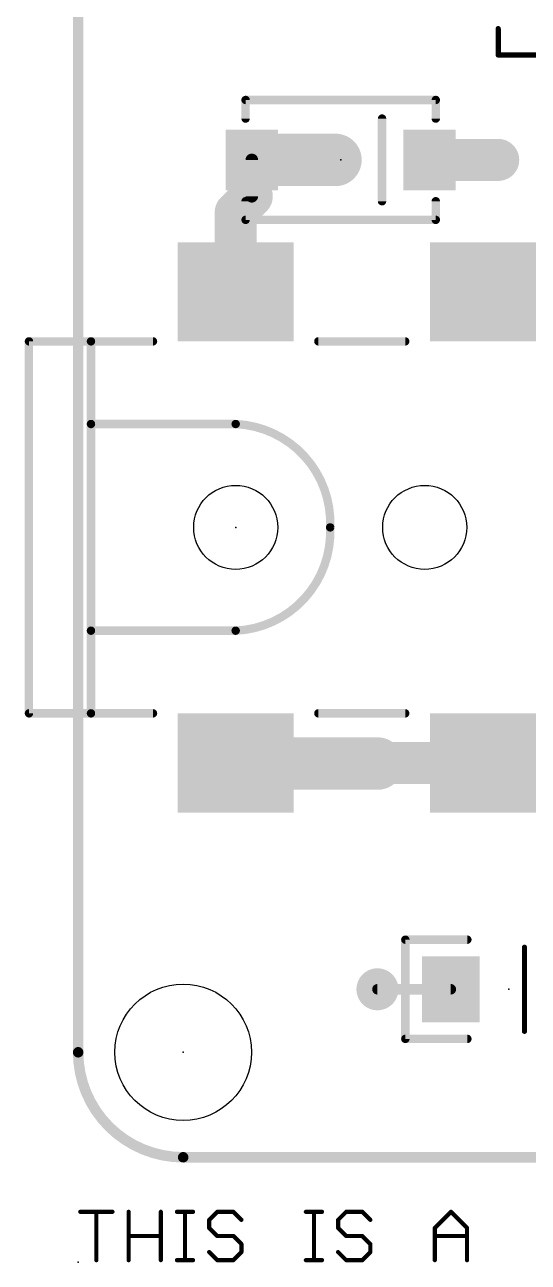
# Model space of a CAD drawing. Extents: x -27 to 95, y -17 to 50.
# Drawn here: x -1.29 to 10.89, y -2.54 to 27.4 of the extents above; entities that cross this region are included whole.
import ezdxf

# ---------------------------------------------------------------- set-up
doc = ezdxf.new("R2010")
doc.units = 0
for name, color, linetype in [('1', 12, 'CONTINUOUS'), ('16', 132, 'CONTINUOUS'), ('18', 110, 'CONTINUOUS'), ('20', 53, 'CONTINUOUS'), ('21', 41, 'CONTINUOUS'), ('23', 53, 'CONTINUOUS'), ('51', 53, 'CONTINUOUS')]:
    doc.layers.add(name, color=color, linetype=linetype)

# ---------------------------------------------------------------- blocks, each defined once
blk = doc.blocks.new('RECT')
blk.add_solid([(-0.5, -0.5), (0.5, -0.5), (-0.5, 0.5), (0.5, 0.5)])
blk = doc.blocks.new('ROUNDV')
at = {"const_width": 0.5}
blk.add_lwpolyline([(0, -0.25, 1), (0, 0.25, 1), (0, -0.25)], format="xyb", dxfattribs=at)

msp = doc.modelspace()

# ---------------------------------------------------------------- linework, layer by layer
at = {"layer": '1'}
for points, const_width in [([(0, 2.54), (0, 46.99)], 0.254), ([(4.2, 24.13), (6.223, 24.13)], 1.27), ([(8.5, 24.13), (10.16, 24.13)], 1.016), ([(4.2, 24.13), (4.2, 23.25)], 0.3048), ([(4.2, 23.25), (3.81, 22.86)], 1.016), ([(3.81, 22.86), (3.81, 20.94)], 1.016), ([(3.825, 9.525), (3.81, 9.54)], 1.27), ([(7.239, 9.525), (3.825, 9.525)], 1.27), ([(7.254, 9.54), (7.239, 9.525)], 1.016), ([(9.91, 9.54), (7.254, 9.54)], 1.016), ([(9.91, 9.54), (12.558, 9.54)], 1.016), ([(9.014, 4.064), (7.239, 4.064)], 0.254), ([(91.44, 0), (2.54, 0)], 0.254)]:
    msp.add_lwpolyline(points, dxfattribs=dict(at, const_width=const_width))
for points, const_width in [([(4.2, 24.4475, 1), (4.2, 23.8125)], 0.635), ([(6.223, 23.8125, 1), (6.223, 24.4475)], 0.635), ([(8.5, 24.384, 1), (8.5, 23.876)], 0.508), ([(10.16, 23.876, 1), (10.16, 24.384)], 0.508), ([(4.2762, 24.13, 1), (4.1238, 24.13)], 0.1524), ([(4.3796, 23.0704, 1), (4.0204, 23.4296)], 0.508), ([(4.064, 22.86, 1), (3.556, 22.86)], 0.508), ([(3.6304, 23.0396, 1), (3.9896, 22.6804)], 0.508), ([(4.1238, 23.25, 1), (4.2762, 23.25)], 0.1524), ([(3.556, 20.94, 1), (4.064, 20.94)], 0.508), ([(4.0345, 9.7645, 1), (3.5855, 9.3155)], 0.635), ([(3.825, 9.8425, 1), (3.825, 9.2075)], 0.635), ([(3.6005, 9.3005, 1), (4.0495, 9.7495)], 0.635), ([(7.0594, 9.7046, 1), (7.4186, 9.3454)], 0.508), ([(7.254, 9.794, 1), (7.254, 9.286)], 0.508), ([(7.4336, 9.3604, 1), (7.0744, 9.7196)], 0.508), ([(7.239, 9.2075, 1), (7.239, 9.8425)], 0.635), ([(9.91, 9.794, 1), (9.91, 9.286)], 0.508), ([(9.91, 9.286, 1), (9.91, 9.794)], 0.508), ([(7.239, 4.1275, 1), (7.239, 4.0005)], 0.127), ([(9.014, 4.0005, 1), (9.014, 4.1275)], 0.127), ([(0, 2.54, 0.4142), (2.54, 0)], 0.254), ([(0.0635, 2.54, 1), (-0.0635, 2.54)], 0.127), ([(-0.0635, 2.54, 1), (0.0635, 2.54)], 0.127), ([(2.54, 0.0635, 1), (2.54, -0.0635)], 0.127), ([(2.54, -0.0635, 1), (2.54, 0.0635)], 0.127)]:
    msp.add_lwpolyline(points, format="xyb", dxfattribs=dict(at, const_width=const_width))
at = {"layer": '16', "const_width": 0.254}
for points in [[(0, 2.54), (0, 46.99)], [(91.44, 0), (2.54, 0)]]:
    msp.add_lwpolyline(points, dxfattribs=at)
at = {"layer": '16'}
for points, const_width in [([(0, 2.54, 0.4142), (2.54, 0)], 0.254), ([(0.0635, 2.54, 1), (-0.0635, 2.54)], 0.127), ([(-0.0635, 2.54, 1), (0.0635, 2.54)], 0.127), ([(2.54, 0.0635, 1), (2.54, -0.0635)], 0.127), ([(2.54, -0.0635, 1), (2.54, 0.0635)], 0.127)]:
    msp.add_lwpolyline(points, format="xyb", dxfattribs=dict(at, const_width=const_width))
at = {"layer": '20', "const_width": 0.254}
for points in [[(0, 46.99), (0, 2.54)], [(2.54, 0), (91.44, 0)]]:
    msp.add_lwpolyline(points, dxfattribs=at)
at = {"layer": '20'}
for points, const_width in [([(0, 2.54, 0.4142), (2.54, 0)], 0.254), ([(0.0635, 2.54, 1), (-0.0635, 2.54)], 0.127), ([(-0.0635, 2.54, 1), (0.0635, 2.54)], 0.127), ([(2.54, 0.0635, 1), (2.54, -0.0635)], 0.127), ([(2.54, -0.0635, 1), (2.54, 0.0635)], 0.127)]:
    msp.add_lwpolyline(points, format="xyb", dxfattribs=dict(at, const_width=const_width))
for centre, radius in [((3.81, 15.24), 1.016), ((8.382, 15.24), 1.016), ((2.54, 2.54), 1.651)]:
    msp.add_circle(centre, radius, dxfattribs=at)
at = {"layer": '21'}
for points, const_width in [([(10.1918, 27.305, 1), (10.1282, 27.305)], 0.0635), ([(10.1282, 26.67, 1), (10.1918, 26.67)], 0.0635), ([(10.16, 26.7018, 1), (10.16, 26.6383)], 0.0635), ([(4.1008, 25.58, 1), (3.9992, 25.58)], 0.1016), ([(4.05, 25.6308, 1), (4.05, 25.5292)], 0.1016), ([(8.7008, 25.58, 1), (8.5992, 25.58)], 0.1016), ([(8.65, 25.5292, 1), (8.65, 25.6308)], 0.1016), ([(3.9992, 25.13, 1), (4.1008, 25.13)], 0.1016), ([(7.4008, 25.13, 1), (7.2992, 25.13)], 0.1016), ([(8.5992, 25.13, 1), (8.7008, 25.13)], 0.1016), ([(4.1008, 23.13, 1), (3.9992, 23.13)], 0.1016), ([(7.2992, 23.13, 1), (7.4008, 23.13)], 0.1016), ([(8.7008, 23.13, 1), (8.5992, 23.13)], 0.1016), ([(4.05, 22.7308, 1), (4.05, 22.6292)], 0.1016), ([(8.65, 22.6292, 1), (8.65, 22.7308)], 0.1016), ([(3.9992, 22.68, 1), (4.1008, 22.68)], 0.1016), ([(8.5992, 22.68, 1), (8.7008, 22.68)], 0.1016), ([(0.3608, 19.74, 1), (0.2592, 19.74)], 0.1016), ([(0.31, 19.7908, 1), (0.31, 19.6892)], 0.1016), ([(1.81, 19.6892, 1), (1.81, 19.7908)], 0.1016), ([(5.81, 19.7908, 1), (5.81, 19.6892)], 0.1016), ([(7.91, 19.6892, 1), (7.91, 19.7908)], 0.1016), ([(0.3608, 17.74, 1), (0.2592, 17.74)], 0.1016), ([(0.31, 17.7908, 1), (0.31, 17.6892)], 0.1016), ([(0.2592, 17.74, 1), (0.3608, 17.74)], 0.1016), ([(6.096, 15.24, 0.4142), (3.81, 17.74)], 0.2032), ([(3.8123, 17.7907, 1), (3.8077, 17.6893)], 0.1016), ([(3.81, 17.6892, 1), (3.81, 17.7908)], 0.1016), ([(3.81, 12.74, 0.4142), (6.096, 15.24)], 0.2032), ([(6.1467, 15.2423, 1), (6.0453, 15.2377)], 0.1016), ([(6.0453, 15.2423, 1), (6.1467, 15.2377)], 0.1016), ([(0.3608, 12.74, 1), (0.2592, 12.74)], 0.1016), ([(0.31, 12.7908, 1), (0.31, 12.6892)], 0.1016), ([(0.2592, 12.74, 1), (0.3608, 12.74)], 0.1016), ([(3.8077, 12.7907, 1), (3.8123, 12.6893)], 0.1016), ([(3.81, 12.6892, 1), (3.81, 12.7908)], 0.1016), ([(0.31, 10.7908, 1), (0.31, 10.6892)], 0.1016), ([(0.2592, 10.74, 1), (0.3608, 10.74)], 0.1016), ([(1.81, 10.6892, 1), (1.81, 10.7908)], 0.1016), ([(5.81, 10.7908, 1), (5.81, 10.6892)], 0.1016), ([(7.91, 10.6892, 1), (7.91, 10.7908)], 0.1016), ([(7.9648, 5.264, 1), (7.8632, 5.264)], 0.1016), ([(7.914, 5.3148, 1), (7.914, 5.2132)], 0.1016), ([(9.414, 5.2132, 1), (9.414, 5.3148)], 0.1016), ([(10.8268, 5.08, 1), (10.7632, 5.08)], 0.0635), ([(10.7632, 3.048, 1), (10.8268, 3.048)], 0.0635), ([(7.914, 2.9148, 1), (7.914, 2.8132)], 0.1016), ([(7.8632, 2.864, 1), (7.9648, 2.864)], 0.1016), ([(9.414, 2.8132, 1), (9.414, 2.9148)], 0.1016)]:
    msp.add_lwpolyline(points, format="xyb", dxfattribs=dict(at, const_width=const_width))
for points, const_width in [([(10.16, 26.67), (10.16, 27.305)], 0.127), ([(15.24, 26.67), (10.16, 26.67)], 0.127), ([(4.05, 25.13), (4.05, 25.58)], 0.2032), ([(4.05, 25.58), (8.65, 25.58)], 0.2032), ([(8.65, 25.58), (8.65, 25.13)], 0.2032), ([(7.35, 25.13), (7.35, 23.13)], 0.2032), ([(4.05, 22.68), (4.05, 23.13)], 0.2032), ([(8.65, 23.13), (8.65, 22.68)], 0.2032), ([(8.65, 22.68), (4.05, 22.68)], 0.2032), ([(0.31, 19.74), (0.31, 17.74)], 0.2032), ([(0.31, 19.74), (1.81, 19.74)], 0.2032), ([(5.81, 19.74), (7.91, 19.74)], 0.2032), ([(0.31, 17.74), (0.31, 12.74)], 0.2032), ([(0.31, 17.74), (3.81, 17.74)], 0.2032), ([(0.31, 12.74), (0.31, 10.74)], 0.2032), ([(3.81, 12.74), (0.31, 12.74)], 0.2032), ([(1.81, 10.74), (0.31, 10.74)], 0.2032), ([(7.91, 10.74), (5.81, 10.74)], 0.2032), ([(7.914, 2.864), (7.914, 5.264)], 0.2032), ([(7.914, 5.264), (9.414, 5.264)], 0.2032), ([(10.795, 5.08), (10.795, 3.048)], 0.127), ([(9.414, 2.864), (7.914, 2.864)], 0.2032)]:
    msp.add_lwpolyline(points, dxfattribs=dict(at, const_width=const_width))
at = {"layer": '23'}
for p in [(6.35, 24.13), (3.81, 15.24), (10.414, 4.064), (2.54, 2.54), (0, -2.54)]:
    msp.add_point(p, dxfattribs=at)
at = {"layer": '51'}
for points, const_width in [([(-1.19, 19.74), (-1.19, 10.74)], 0.2032), ([(-1.19, 19.74), (0.31, 19.74)], 0.2032), ([(0.31, 10.74), (-1.19, 10.74)], 0.2032), ([(0.0508, -1.3198), (0.8304, -1.3198)], 0.1016), ([(0.4406, -2.4892), (0.4406, -1.3198)], 0.1016), ([(1.2202, -2.4892), (1.2202, -1.3198)], 0.1016), ([(1.9998, -1.3198), (1.9998, -2.4892)], 0.1016), ([(2.3896, -1.3198), (2.7794, -1.3198)], 0.1016), ([(2.5845, -2.4892), (2.5845, -1.3198)], 0.1016), ([(3.3641, -1.3198), (3.1692, -1.5147)], 0.1016), ([(3.1692, -1.5147), (3.1692, -1.7096)], 0.1016), ([(3.7539, -1.3198), (3.3641, -1.3198)], 0.1016), ([(3.9488, -1.5147), (3.7539, -1.3198)], 0.1016), ([(5.508, -1.3198), (5.8978, -1.3198)], 0.1016), ([(5.7029, -2.4892), (5.7029, -1.3198)], 0.1016), ([(6.4825, -1.3198), (6.2876, -1.5147)], 0.1016), ([(6.2876, -1.5147), (6.2876, -1.7096)], 0.1016), ([(6.8723, -1.3198), (6.4825, -1.3198)], 0.1016), ([(7.0672, -1.5147), (6.8723, -1.3198)], 0.1016), ([(8.6264, -1.7096), (9.0162, -1.3198)], 0.1016), ([(9.0162, -1.3198), (9.406, -1.7096)], 0.1016), ([(3.1692, -1.7096), (3.3641, -1.9045)], 0.1016), ([(6.2876, -1.7096), (6.4825, -1.9045)], 0.1016), ([(8.6264, -2.4892), (8.6264, -1.7096)], 0.1016), ([(9.406, -1.7096), (9.406, -2.4892)], 0.1016), ([(1.2202, -1.9045), (1.9998, -1.9045)], 0.1016), ([(3.3641, -1.9045), (3.7539, -1.9045)], 0.1016), ([(3.7539, -1.9045), (3.9488, -2.0994)], 0.1016), ([(3.9488, -2.0994), (3.9488, -2.2943)], 0.1016), ([(6.4825, -1.9045), (6.8723, -1.9045)], 0.1016), ([(6.8723, -1.9045), (7.0672, -2.0994)], 0.1016), ([(7.0672, -2.0994), (7.0672, -2.2943)], 0.1016), ([(8.6264, -1.9045), (9.406, -1.9045)], 0.1016), ([(3.3641, -2.4892), (3.1692, -2.2943)], 0.1016), ([(3.9488, -2.2943), (3.7539, -2.4892)], 0.1016), ([(6.4825, -2.4892), (6.2876, -2.2943)], 0.1016), ([(7.0672, -2.2943), (6.8723, -2.4892)], 0.1016), ([(2.3896, -2.4892), (2.7794, -2.4892)], 0.1016), ([(3.7539, -2.4892), (3.3641, -2.4892)], 0.1016), ([(5.508, -2.4892), (5.8978, -2.4892)], 0.1016), ([(6.8723, -2.4892), (6.4825, -2.4892)], 0.1016)]:
    msp.add_lwpolyline(points, dxfattribs=dict(at, const_width=const_width))
for points, const_width in [([(-1.1392, 19.74, 1), (-1.2408, 19.74)], 0.1016), ([(-1.19, 19.7908, 1), (-1.19, 19.6892)], 0.1016), ([(0.31, 19.6892, 1), (0.31, 19.7908)], 0.1016), ([(-1.19, 10.7908, 1), (-1.19, 10.6892)], 0.1016), ([(-1.2408, 10.74, 1), (-1.1392, 10.74)], 0.1016), ([(0.31, 10.6892, 1), (0.31, 10.7908)], 0.1016), ([(0.0508, -1.2944, 1), (0.0508, -1.3452)], 0.0508), ([(0.466, -1.3198, 1), (0.4152, -1.3198)], 0.0508), ([(0.8304, -1.3452, 1), (0.8304, -1.2944)], 0.0508), ([(1.2456, -1.3198, 1), (1.1948, -1.3198)], 0.0508), ([(2.0252, -1.3198, 1), (1.9744, -1.3198)], 0.0508), ([(2.3896, -1.2944, 1), (2.3896, -1.3452)], 0.0508), ([(2.6099, -1.3198, 1), (2.5591, -1.3198)], 0.0508), ([(2.7794, -1.3452, 1), (2.7794, -1.2944)], 0.0508), ([(3.1512, -1.4967, 1), (3.1872, -1.5327)], 0.0508), ([(3.1946, -1.5147, 1), (3.1438, -1.5147)], 0.0508), ([(3.3641, -1.2944, 1), (3.3641, -1.3452)], 0.0508), ([(3.382, -1.3378, 1), (3.3461, -1.3018)], 0.0508), ([(3.7718, -1.3018, 1), (3.7359, -1.3378)], 0.0508), ([(3.7539, -1.3452, 1), (3.7539, -1.2944)], 0.0508), ([(3.9308, -1.5327, 1), (3.9667, -1.4967)], 0.0508), ([(5.508, -1.2944, 1), (5.508, -1.3452)], 0.0508), ([(5.7283, -1.3198, 1), (5.6775, -1.3198)], 0.0508), ([(5.8978, -1.3452, 1), (5.8978, -1.2944)], 0.0508), ([(6.2696, -1.4967, 1), (6.3055, -1.5327)], 0.0508), ([(6.313, -1.5147, 1), (6.2622, -1.5147)], 0.0508), ([(6.4825, -1.2944, 1), (6.4825, -1.3452)], 0.0508), ([(6.5004, -1.3378, 1), (6.4645, -1.3018)], 0.0508), ([(6.8902, -1.3018, 1), (6.8543, -1.3378)], 0.0508), ([(6.8723, -1.3452, 1), (6.8723, -1.2944)], 0.0508), ([(7.0492, -1.5327, 1), (7.0851, -1.4967)], 0.0508), ([(9.0341, -1.3018, 1), (8.9982, -1.3378)], 0.0508), ([(9.0341, -1.3378, 1), (8.9982, -1.3018)], 0.0508), ([(3.1872, -1.6916, 1), (3.1512, -1.7276)], 0.0508), ([(3.1438, -1.7096, 1), (3.1946, -1.7096)], 0.0508), ([(6.3055, -1.6916, 1), (6.2696, -1.7276)], 0.0508), ([(6.2622, -1.7096, 1), (6.313, -1.7096)], 0.0508), ([(8.6084, -1.6916, 1), (8.6443, -1.7276)], 0.0508), ([(8.6518, -1.7096, 1), (8.601, -1.7096)], 0.0508), ([(9.4314, -1.7096, 1), (9.3806, -1.7096)], 0.0508), ([(9.388, -1.7276, 1), (9.4239, -1.6916)], 0.0508), ([(1.2202, -1.8791, 1), (1.2202, -1.9299)], 0.0508), ([(1.9998, -1.9299, 1), (1.9998, -1.8791)], 0.0508), ([(3.3641, -1.8791, 1), (3.3641, -1.9299)], 0.0508), ([(3.3461, -1.9225, 1), (3.382, -1.8865)], 0.0508), ([(3.7718, -1.8865, 1), (3.7359, -1.9225)], 0.0508), ([(3.7539, -1.9299, 1), (3.7539, -1.8791)], 0.0508), ([(3.9742, -2.0994, 1), (3.9234, -2.0994)], 0.0508), ([(3.9308, -2.1174, 1), (3.9667, -2.0814)], 0.0508), ([(6.4825, -1.8791, 1), (6.4825, -1.9299)], 0.0508), ([(6.4645, -1.9225, 1), (6.5004, -1.8865)], 0.0508), ([(6.8902, -1.8865, 1), (6.8543, -1.9225)], 0.0508), ([(6.8723, -1.9299, 1), (6.8723, -1.8791)], 0.0508), ([(7.0926, -2.0994, 1), (7.0418, -2.0994)], 0.0508), ([(7.0492, -2.1174, 1), (7.0851, -2.0814)], 0.0508), ([(8.6264, -1.8791, 1), (8.6264, -1.9299)], 0.0508), ([(9.406, -1.9299, 1), (9.406, -1.8791)], 0.0508), ([(3.1872, -2.2763, 1), (3.1512, -2.3123)], 0.0508), ([(3.9234, -2.2943, 1), (3.9742, -2.2943)], 0.0508), ([(3.9667, -2.3123, 1), (3.9308, -2.2763)], 0.0508), ([(6.3055, -2.2763, 1), (6.2696, -2.3123)], 0.0508), ([(7.0418, -2.2943, 1), (7.0926, -2.2943)], 0.0508), ([(7.0851, -2.3123, 1), (7.0492, -2.2763)], 0.0508), ([(0.4152, -2.4892, 1), (0.466, -2.4892)], 0.0508), ([(1.1948, -2.4892, 1), (1.2456, -2.4892)], 0.0508), ([(1.9744, -2.4892, 1), (2.0252, -2.4892)], 0.0508), ([(2.3896, -2.4638, 1), (2.3896, -2.5146)], 0.0508), ([(2.5591, -2.4892, 1), (2.6099, -2.4892)], 0.0508), ([(2.7794, -2.5146, 1), (2.7794, -2.4638)], 0.0508), ([(3.3641, -2.4638, 1), (3.3641, -2.5146)], 0.0508), ([(3.3461, -2.5072, 1), (3.382, -2.4712)], 0.0508), ([(3.7359, -2.4712, 1), (3.7718, -2.5072)], 0.0508), ([(3.7539, -2.5146, 1), (3.7539, -2.4638)], 0.0508), ([(5.508, -2.4638, 1), (5.508, -2.5146)], 0.0508), ([(5.6775, -2.4892, 1), (5.7283, -2.4892)], 0.0508), ([(5.8978, -2.5146, 1), (5.8978, -2.4638)], 0.0508), ([(6.4825, -2.4638, 1), (6.4825, -2.5146)], 0.0508), ([(6.4645, -2.5072, 1), (6.5004, -2.4712)], 0.0508), ([(6.8543, -2.4712, 1), (6.8902, -2.5072)], 0.0508), ([(6.8723, -2.5146, 1), (6.8723, -2.4638)], 0.0508), ([(8.601, -2.4892, 1), (8.6518, -2.4892)], 0.0508), ([(9.3806, -2.4892, 1), (9.4314, -2.4892)], 0.0508)]:
    msp.add_lwpolyline(points, format="xyb", dxfattribs=dict(at, const_width=const_width))

# ---------------------------------------------------------------- block references
at = {"layer": '1'}
for p, xscale, yscale, rotation in [((4.2, 24.13), 1.27, 1.47, 180), ((9.014, 4.064), 1.6, 1.4, 90)]:
    msp.add_blockref('RECT', p, dxfattribs=dict(at, xscale=xscale, yscale=yscale, rotation=rotation))
for p, xscale, yscale in [((8.5, 24.13), 1.27, 1.47), ((3.81, 20.94), 2.8, 2.4), ((9.91, 20.94), 2.8, 2.4), ((3.81, 9.54), 2.8, 2.4), ((9.91, 9.54), 2.8, 2.4)]:
    msp.add_blockref('RECT', p, dxfattribs=dict(at, xscale=xscale, yscale=yscale))
at = {"layer": '18', "xscale": 1.016, "yscale": 1.016}
for p in [(6.223, 24.13), (6.223, 24.13), (10.16, 24.13), (10.16, 24.13), (7.239, 9.525), (7.239, 9.525), (7.239, 4.064), (7.239, 4.064)]:
    msp.add_blockref('ROUNDV', p, dxfattribs=at)

doc.saveas('drawing.dxf')
